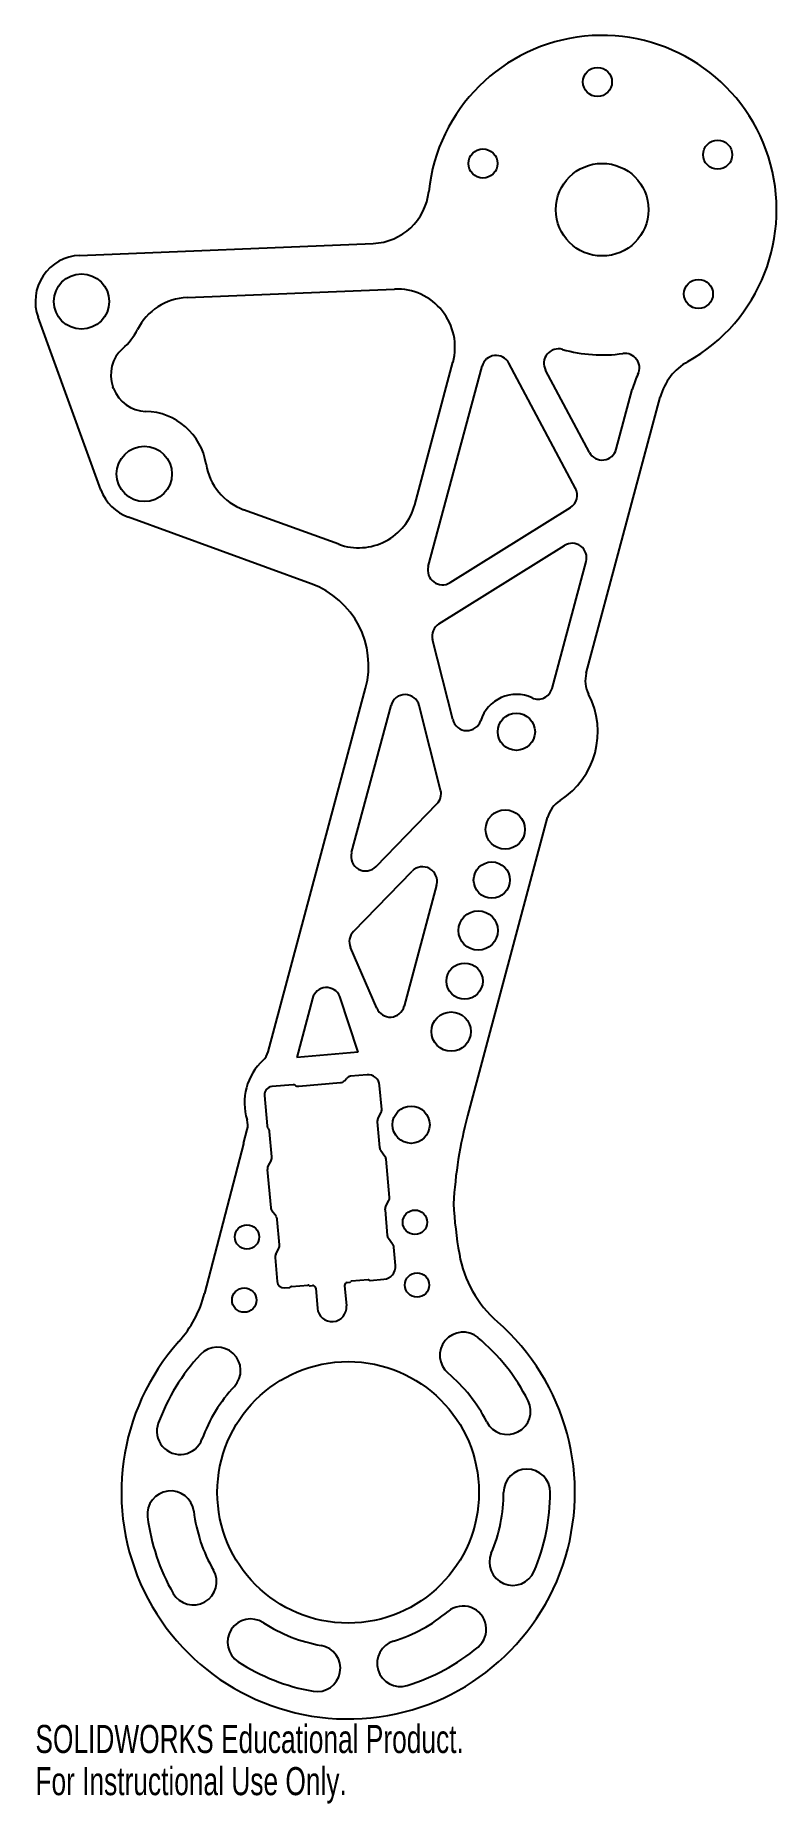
# Model space of a CAD drawing. Header units: millimetres. Extents: x -54 to 74, y -54 to 251.
import ezdxf

# ---------------------------------------------------------------- set-up
doc = ezdxf.new("R2010")
doc.units = ezdxf.units.MM
doc.styles.add('SLDTEXTSTYLE0', font='TXT', dxfattribs={"width": 0.7})

msp = doc.modelspace()

# ---------------------------------------------------------------- linework, layer by layer
at = {"color": 7, "linetype": 'Continuous', "lineweight": 25}
for p, q in [((-46.18, 212.86), (4.33, 214.92)), ((-27.71, 205.6), (7.97, 207.06)), ((-42.51, 172.53), (-53.32, 202.21)), ((11.46, 169.95), (18.03, 194.48)), ((13.79, 159.32), (23.03, 193.79)), ((39.12, 172.77), (27.65, 194.32)), ((41.49, 178.96), (33.96, 193.09)), ((-40.34, 189.95), (-40.45, 190.26)), ((46.11, 179.49), (48.86, 189.76)), ((40.96, 140.95), (53.69, 188.46)), ((-6.36, 156.35), (-37.77, 167.79)), ((-1.62, 163.14), (-17.97, 169.09)), ((17.53, 156.55), (38.24, 169.47)), ((15.62, 149.46), (37.19, 162.93)), ((35.09, 138.35), (40.93, 160.16)), ((18, 132.97), (14.52, 146.73)), ((-13.77, 75.8), (3, 138.38)), ((0.59, 110.08), (7.39, 135.43)), ((15.91, 120.82), (12.23, 135.4)), ((4.8, 107.69), (15.28, 118.47)), ((20.56, 64.8), (34.31, 116.14)), ((0.91, 96.51), (11, 106.89)), ((15.21, 104.5), (9.62, 83.65)), ((4.91, 83.31), (0.4, 93.78)), ((1.75, 75.74), (-1.41, 85.35)), ((-6.12, 85.01), (-8.85, 74.81)), ((1.75, 75.74), (-8.85, 74.81)), ((-9.46, 70.14), (-13.14, 69.82)), ((-8.47, 69.88), (-1.3, 70.51)), ((-0.64, 70.84), (-0.25, 71.27)), ((3.25, 71.86), (0.41, 71.61)), ((5.78, 65.89), (5.42, 70.04)), ((-14.41, 68.3), (-13.95, 63.07)), ((5.12, 64.29), (5.67, 65.35)), ((-18, 60.01), (-17.35, 62.42)), ((-13.72, 62.64), (-13.85, 62.81)), ((-13.13, 57.72), (-13.52, 62.12)), ((5.01, 63.74), (5.4, 59.34)), ((-18, 59.99), (-24.69, 34.22)), ((5.6, 58.82), (6.33, 57.87)), ((-13.9, 55.56), (-13.32, 48.97)), ((-13.24, 57.17), (-13.79, 56.11)), ((7.1, 50.75), (6.53, 57.35)), ((6.45, 49.14), (7, 50.21)), ((-12.39, 47.5), (-13.12, 48.45)), ((-11.81, 42.57), (-12.19, 46.98)), ((6.34, 48.6), (6.72, 44.19)), ((7.65, 42.72), (6.93, 43.67)), ((-12.57, 40.42), (-12.21, 36.27)), ((-12.46, 40.96), (-11.91, 42.03)), ((8.13, 39.06), (7.85, 42.2)), ((3.46, 36.59), (0.6, 36.34)), ((3.58, 36.56), (3.68, 36.5)), ((3.8, 36.47), (6.13, 36.67)), ((-10.91, 35.18), (-10.08, 35.26)), ((-9.87, 35.38), (-9.96, 35.31)), ((-9.76, 35.43), (-6.9, 35.68)), ((-6.68, 35.59), (-6.78, 35.65)), ((-6.56, 35.56), (-6.13, 35.6)), ((-5.58, 35.15), (-5.28, 31.66)), ((-0.6, 35.58), (-0.3, 32.1)), ((-0.15, 36.12), (0.28, 36.16)), ((0.4, 36.21), (0.49, 36.29))]:
    msp.add_line(p, q, dxfattribs=at)
for centre, radius in [((42.88, 242.7), 2.5), ((63.56, 230.18), 2.5), ((23.19, 228.67), 2.5), ((43.7, 220.72), 7.97), ((-45.86, 204.92), 4.76), ((60.25, 206.22), 2.5), ((-35.06, 175.25), 4.76), ((28.94, 130.88), 3.2), ((27.03, 114.06), 3.38), ((24.7, 105.37), 3.11), ((22.37, 96.68), 3.38), ((20.04, 87.98), 3.11), ((17.71, 79.29), 3.38), ((10.83, 63.26), 3.2), ((-17.4, 43.95), 2.1), ((11.49, 46.48), 2.1), ((11.85, 35.68), 2.1), ((-17.87, 33.08), 2.1), ((0, 0), 22.5)]:
    msp.add_circle(centre, radius, dxfattribs=at)
for centre, radius, start, end in [((43.7, 220.72), 30, 299.427, 173.9762), ((3.92, 224.91), 10, 272.3426, 353.9762), ((-45.86, 204.92), 7.94, 92.3426, 200), ((8.38, 197.07), 10, 345, 92.3426), ((-27.3, 195.61), 10, 92.3426, 153.3532), ((-45.86, 204.92), 10.76, 311.2028, 333.3532), ((-34.82, 192.31), 6, 131.2028, 200), ((25.44, 193.14), 2.5, 28.0336, 165), ((36.17, 194.27), 2.5, 74.1148, 208.0336), ((43.7, 220.72), 25, 254.1148, 278.147), ((47.6, 193.49), 2.5, 334.1989, 98.147), ((63.35, 185.88), 15, 154.1989, 165), ((63.35, 185.88), 10, 119.427, 165), ((-34.7, 192.01), 6, 200, 268.7972), ((-35.06, 175.25), 10.76, 8.9894, 88.7972), ((-14.55, 178.49), 10, 188.9894, 250), ((43.7, 180.14), 2.5, 208.0336, 345), ((-35.06, 175.25), 7.94, 200, 250), ((36.91, 171.6), 2.5, 301.9664, 28.0336), ((1.8, 172.54), 10, 250, 345), ((38.52, 160.81), 2.5, 345, 121.9664), ((16.2, 158.67), 2.5, 165, 301.9664), ((-11.49, 142.26), 15, 345, 70), ((16.94, 147.34), 2.5, 121.9664, 194.1952), ((45.79, 139.66), 5, 165, 207.5369), ((9.8, 134.78), 2.5, 14.1952, 165), ((28.94, 130.88), 6.44, 65.3397, 162.3994), ((32.67, 139), 2.5, 245.3397, 345), ((28.94, 130.88), 14, 302.4631, 27.5369), ((20.42, 133.58), 2.5, 194.1952, 342.3994), ((13.49, 120.21), 2.5, 315.8048, 14.1952), ((39.14, 114.84), 5, 122.4631, 165), ((3.01, 109.43), 2.5, 165, 315.8048), ((12.8, 105.15), 2.5, 345, 135.8048), ((2.7, 94.76), 2.5, 135.8048, 203.308), ((-3.71, 84.36), 2.5, 23.308, 165), ((7.21, 84.29), 2.5, 203.308, 345), ((-7.83, 67.04), 10, 132.7958, 197.2042), ((-16.66, 76.58), 3, 312.7958, 345), ((-9.42, 69.64), 0.5, 55.0555, 95), ((-8.56, 70.87), 1, 235.0555, 275), ((-1.39, 71.5), 1, 275, 318.5312), ((0.5, 70.61), 1, 95, 138.5312), ((3.42, 69.86), 2, 5, 95), ((-13.01, 68.43), 1.4, 95, 185), ((-20.25, 63.19), 3, 345, 17.2042), ((6.01, 63.83), 1, 152.6526, 185), ((4.78, 65.81), 1, 332.6526, 5), ((93, 45.39), 75, 165, 176.7391), ((-13.45, 63.12), 0.5, 185, 217.3474), ((-14.51, 62.03), 1, 5, 37.3474), ((-14.93, 59.19), 3.18, 165, 165.4459), ((6.4, 59.42), 1, 185, 217.3474), ((5.53, 57.26), 1, 5, 37.3474), ((-12.9, 55.65), 1, 152.6526, 185), ((-14.13, 57.63), 1, 332.6526, 5), ((-12.32, 49.05), 1, 185, 217.3474), ((7.33, 48.68), 1, 152.6526, 185), ((6.11, 50.67), 1, 332.6526, 5), ((93, 53.92), 75, 183.2609, 189.9401), ((-13.19, 46.89), 1, 5, 37.3474), ((7.72, 44.28), 1, 185, 217.3474), ((6.86, 42.12), 1, 5, 37.3474), ((-11.57, 40.51), 1, 152.6526, 185), ((-12.8, 42.49), 1, 332.6526, 5), ((38.83, 44.42), 20, 189.9401, 228.8478), ((3.47, 36.39), 0.2, 58.1301, 95), ((5.94, 38.87), 2.2, 275, 5), ((-44.05, 39.25), 20, 318.2979, 345.4459), ((-11.01, 36.38), 1.2, 185, 275), ((-10.1, 35.46), 0.2, 275, 311.8699), ((-9.74, 35.24), 0.2, 95, 131.8699), ((-6.89, 35.48), 0.2, 58.1301, 95), ((-6.58, 35.76), 0.2, 238.1301, 275), ((-6.08, 35.1), 0.5, 5, 95), ((-0.11, 35.63), 0.5, 95, 185), ((0.27, 36.36), 0.2, 275, 311.8699), ((0.62, 36.14), 0.2, 95, 131.8699), ((3.79, 36.67), 0.2, 238.1301, 275), ((-2.79, 31.88), 2.5, 185, 5), ((0, 0), 39, 138.2979, 48.8478), ((19.77, 23.56), 4, 50, 230), ((-22.49, 20.97), 4, 317, 137), ((0, 0), 34.75, 27, 50), ((0, 0), 34.75, 137, 160), ((0, 0), 26.75, 27, 50), ((0, 0), 26.75, 137, 160), ((27.4, 13.96), 4, 207, 27), ((-28.9, 10.52), 4, 160, 340), ((30.75, 0), 4, 0, 180), ((-30.52, -3.75), 4, 7, 187), ((0, 0), 26.75, 337, 0), ((0, 0), 34.75, 337, 0), ((0, 0), 34.75, 187, 210), ((0, 0), 26.75, 187, 210), ((28.31, -12.01), 4, 157, 337), ((-26.63, -15.38), 4, 210, 30), ((0, 0), 26.75, 287, 310), ((19.77, -23.56), 4, 310, 130), ((-16.75, -25.79), 4, 57, 237), ((0, 0), 26.75, 237, 260), ((-5.34, -30.28), 4, 260, 80), ((8.99, -29.41), 4, 107, 287), ((0, 0), 34.75, 287, 310), ((0, 0), 34.75, 237, 260)]:
    msp.add_arc(centre, radius, start, end, dxfattribs=at)

# ---------------------------------------------------------------- texts
at = {"color": 7, "linetype": 'Continuous', "char_height": 4.8336, "attachment_point": 1, "style": 'SLDTEXTSTYLE0'}
for s, insert in [('SOLIDWORKS Educational Product.', (-53.79, -40.02)), ('For Instructional Use Only.', (-53.79, -47.27))]:
    msp.add_mtext(s, dxfattribs=dict(at, insert=insert))

doc.saveas('drawing.dxf')
